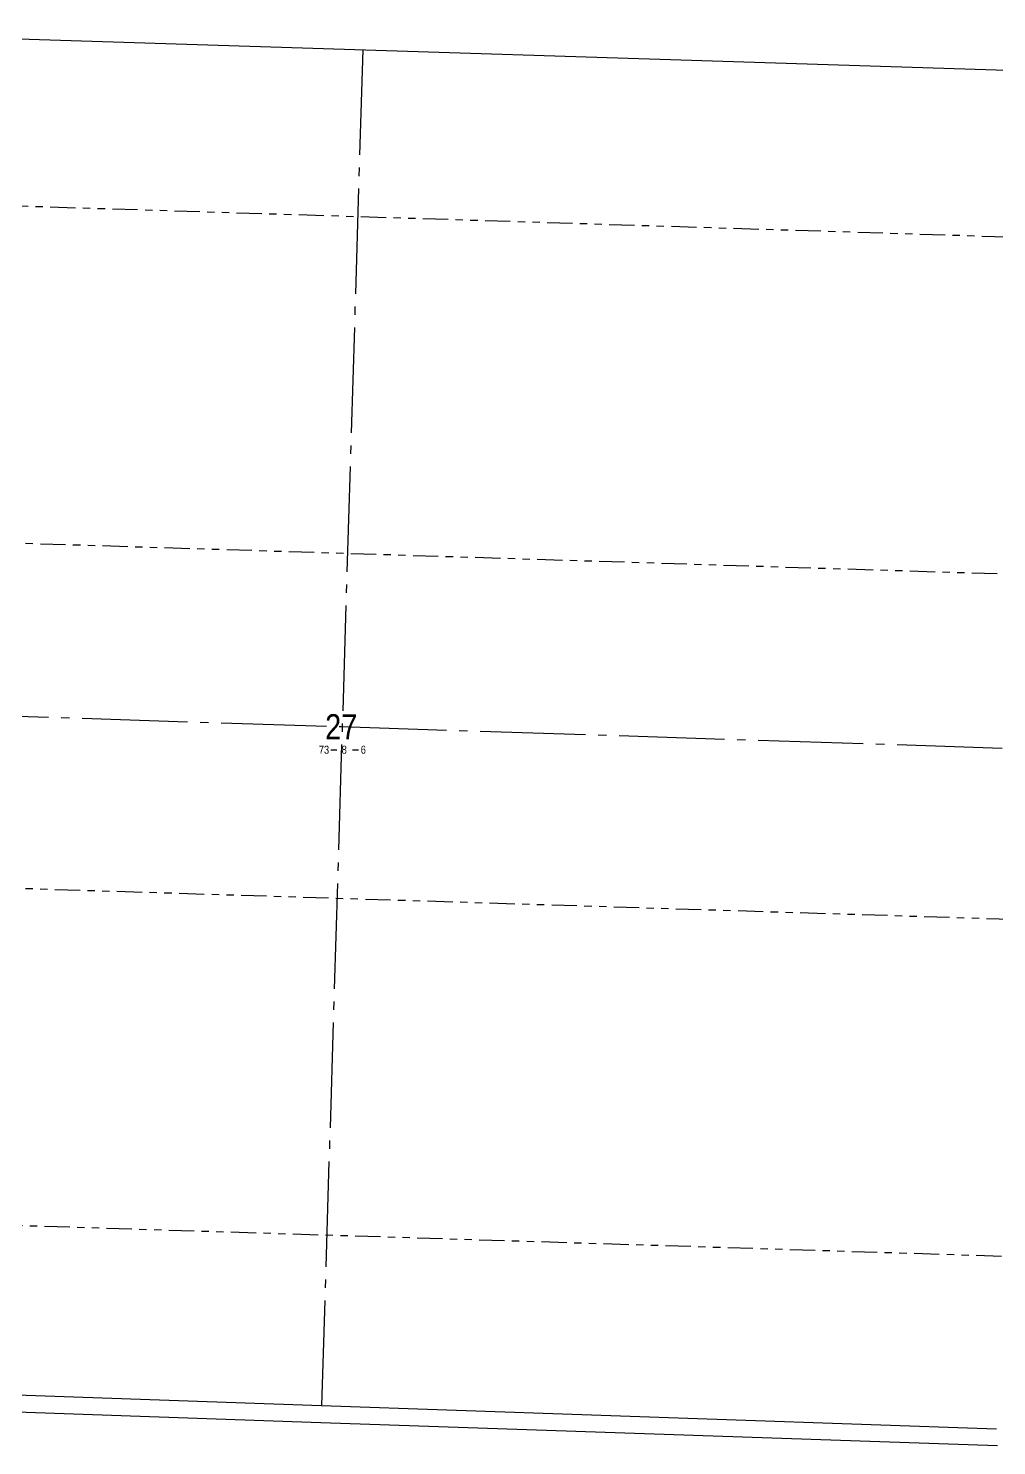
# Model space of a CAD drawing. Extents: x 360681 to 368577, y 6135146 to 6140704.
# Drawn here: x 363878 to 365027, y 6135242 to 6136924 of the extents above; entities that cross this region are included whole.
import ezdxf
from ezdxf.enums import TextEntityAlignment as Align

# ---------------------------------------------------------------- set-up
doc = ezdxf.new("R2010")
doc.units = 0
doc.header["$LTSCALE"] = 5
doc.linetypes.add('foc-DRILLPATH', pattern=[14.75, 6, -1.75, 1.75, -1.75, 1.75, -1.75])
doc.linetypes.add('foc-QUARTERLINE', pattern=[33, 25, -3, 2, -3])
for name, color, linetype in [('10', 1, 'Continuous'), ('9', 3, 'Continuous'), ('L-QSEC', 8, 'foc-QUARTERLINE'), ('L-SEC', 7, 'Continuous'), ('L-SECLBL', 7, 'Continuous'), ('P-PDRILLPATH', 12, 'foc-DRILLPATH')]:
    doc.layers.add(name, color=color, linetype=linetype)
doc.styles.add('80L', font='ARIALN.TTF', dxfattribs={"height": 10})
doc.styles.add('SIMPLEX', font='ARIALN.TTF')

# ---------------------------------------------------------------- blocks, each defined once
blk = doc.blocks.new('L-SECLBL')
at = {"layer": '9', "color": 7}
for p, q in [((-5.1, -27.8), (-12.3, -27.8)), ((20.7, -27.8), (13.5, -27.8))]:
    blk.add_line(p, q, dxfattribs=at)
at = {"layer": '10', "color": 2, "style": 'SIMPLEX'}
blk.add_attdef('SEC', text='', height=30, dxfattribs=at).set_placement((0, 0), align=Align.MIDDLE)
at = {"layer": '10', "color": 5, "style": '80L'}
blk.add_attdef('TWP', text='', height=9.5, dxfattribs=at).set_placement((-14.4, -27.4), align=Align.MIDDLE_RIGHT)
blk.add_attdef('RGE', text='', height=9.5, dxfattribs=at).set_placement((3.6, -27.4), align=Align.MIDDLE_CENTER)
blk.add_attdef('MER', text='', height=9.5, dxfattribs=at).set_placement((23.2, -27.4), align=Align.MIDDLE_LEFT)

msp = doc.modelspace()

# ---------------------------------------------------------------- linework, layer by layer
at = {"layer": 'L-QSEC'}
for p, q in [((364275.084, 6136898.997), (364226.174, 6135290.061)), ((363447.307, 6136121.562), (364249.492, 6136095.632)), ((364249.492, 6136095.632), (365051.648, 6136069.703))]:
    msp.add_line(p, q, dxfattribs=at)
at = {"layer": 'L-SEC'}
for p, q in [((363474.386, 6136924.3), (365075.782, 6136873.695)), ((363422.8, 6135317.669), (364226.174, 6135290.061)), ((363422.186, 6135297.564), (364225.483, 6135269.958)), ((364226.174, 6135290.061), (365027.418, 6135262.526)), ((364225.483, 6135269.958), (365028.255, 6135242.371))]:
    msp.add_line(p, q, dxfattribs=at)
at = {"layer": 'P-PDRILLPATH'}
for p, q in [((368209.581, 6136577.453), (363565.645, 6136722.621)), ((368197.799, 6136177.739), (363553.459, 6136322.919)), ((363540.995, 6135914.06), (368185.675, 6135769.097)), ((363528.81, 6135514.359), (368173.741, 6135369.388))]:
    msp.add_line(p, q, dxfattribs=at)

# ---------------------------------------------------------------- block references
at = {"layer": 'L-SECLBL', "xscale": 0.99971726, "yscale": 0.99971726, "zscale": 0.99971726}
msp.add_blockref('L-SECLBL', (364249.492, 6136095.632), dxfattribs=at).add_auto_attribs({'SEC': '27', 'TWP': '73', 'RGE': '8', 'MER': '6'})

doc.saveas('drawing.dxf')
